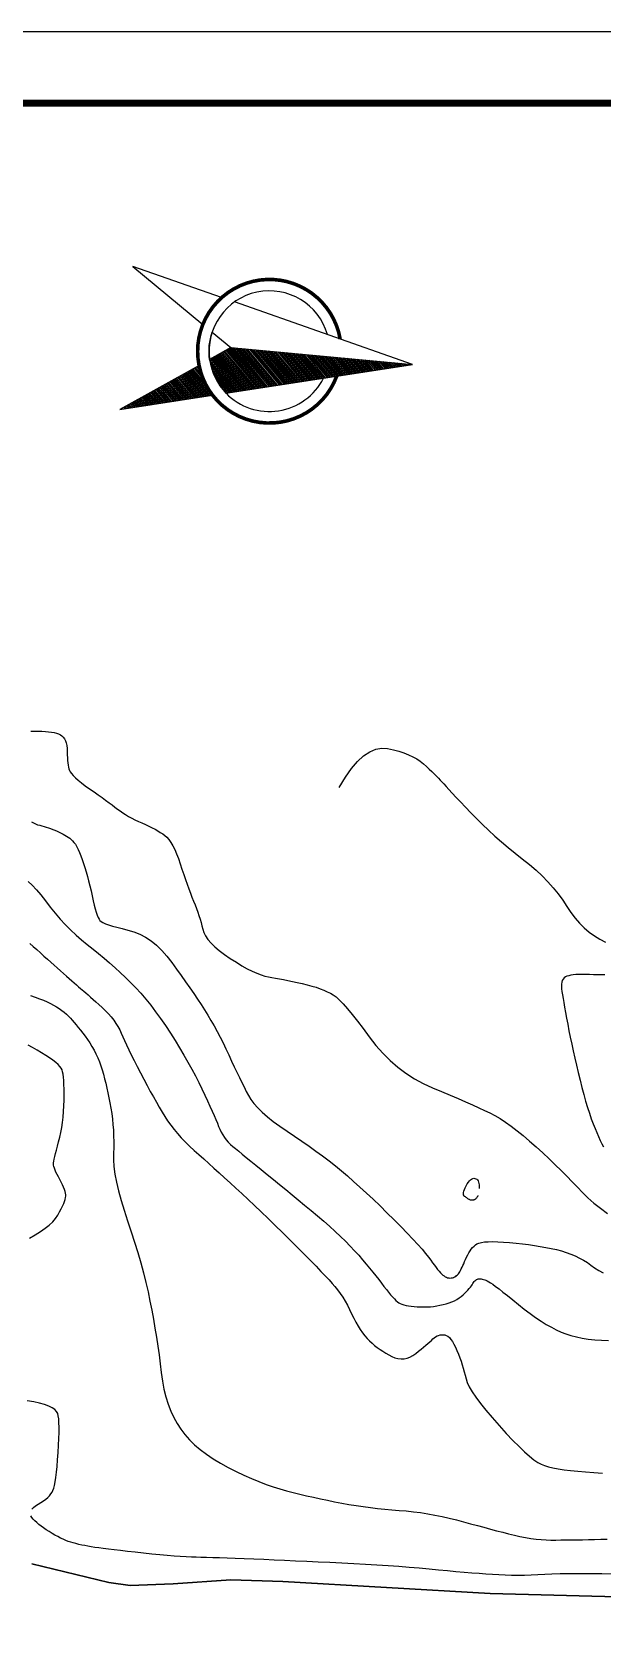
# Model space of a CAD drawing. Header units: millimetres. Extents: x 2456 to 5353, y 685 to 1986.
# Drawn here: x 4611.8 to 4691.7, y 1069 to 1292.3 of the extents above; entities that cross this region are included whole.
import ezdxf
from ezdxf.enums import TextEntityAlignment as Align

# ---------------------------------------------------------------- set-up
doc = ezdxf.new("R2010")
doc.units = ezdxf.units.MM
doc.set_wipeout_variables(frame=1)
doc.linetypes.add('X11', pattern=[6, 5, -1])
doc.layers.get('0').update_dxf_attribs({"color": 10})
doc.layers.add('0-剖面粗线TS', color=7, linetype='Continuous', lineweight=30)
for name, color, linetype in [('0-外框', 6, 'Continuous'), ('DSX', 8, 'Continuous'), ('图框', 7, 'Continuous'), ('指北针', 7, 'Continuous'), ('符号', 9, 'Continuous')]:
    doc.layers.add(name, color=color, linetype=linetype)
doc.layers.get('符号').off()
doc.styles.add('HZ', font='rs.shx', dxfattribs={"width": 0.8, "bigfont": 'hztxt.shx'})

# ---------------------------------------------------------------- blocks, each defined once
blk = doc.blocks.new('*X164')
at = {"color": 0}
for p, q in [((2.948, 5.027), (2.95, 5.029)), ((2.948, 5.013), (2.953, 5.017)), ((2.948, 4.999), (2.955, 5.006)), ((2.948, 4.985), (2.958, 4.995)), ((2.948, 4.97), (2.961, 4.983)), ((2.948, 4.956), (2.964, 4.972)), ((2.948, 4.942), (2.967, 4.961)), ((2.948, 4.928), (2.97, 4.949)), ((2.948, 4.914), (2.972, 4.938)), ((2.948, 4.9), (2.975, 4.927)), ((2.948, 4.886), (2.978, 4.916)), ((2.948, 4.871), (2.981, 4.904)), ((2.948, 4.857), (2.984, 4.893)), ((2.948, 4.843), (2.987, 4.882)), ((2.948, 4.829), (2.989, 4.87)), ((2.948, 4.815), (2.992, 4.859)), ((2.948, 4.801), (2.995, 4.848)), ((2.948, 4.787), (2.998, 4.836)), ((2.948, 4.772), (3.001, 4.825)), ((2.948, 4.758), (3.004, 4.814)), ((2.948, 4.744), (3.006, 4.802)), ((2.948, 4.73), (3.009, 4.791)), ((2.948, 4.716), (3.012, 4.78)), ((2.948, 4.702), (3.015, 4.768)), ((2.948, 4.688), (3.018, 4.757)), ((2.948, 4.673), (3.02, 4.746)), ((2.948, 4.659), (3.023, 4.735)), ((2.948, 4.645), (3.026, 4.723)), ((2.948, 4.631), (3.029, 4.712)), ((2.948, 4.617), (3.032, 4.701)), ((2.948, 4.603), (3.035, 4.689)), ((2.948, 4.589), (3.037, 4.678)), ((2.948, 4.574), (3.04, 4.667)), ((2.948, 4.56), (3.043, 4.655)), ((2.948, 4.546), (3.046, 4.644)), ((2.948, 4.532), (3.049, 4.633)), ((2.948, 4.518), (3.052, 4.621)), ((2.948, 4.504), (3.054, 4.61)), ((2.948, 4.49), (3.057, 4.599)), ((2.948, 4.475), (3.06, 4.587)), ((2.948, 4.461), (3.063, 4.576)), ((2.948, 4.447), (3.066, 4.565)), ((2.948, 4.433), (3.069, 4.554)), ((2.948, 4.419), (3.071, 4.542)), ((2.948, 4.405), (3.074, 4.531)), ((2.948, 4.391), (3.077, 4.52)), ((2.948, 4.376), (3.08, 4.508)), ((2.948, 4.362), (3.083, 4.497)), ((2.948, 4.348), (3.086, 4.486)), ((2.948, 4.334), (3.088, 4.474)), ((2.948, 4.32), (3.091, 4.463)), ((2.948, 4.306), (3.094, 4.452)), ((2.948, 4.292), (3.097, 4.44)), ((2.948, 4.277), (3.1, 4.429)), ((2.948, 4.263), (3.103, 4.418)), ((2.948, 4.249), (3.105, 4.406)), ((2.948, 4.235), (3.108, 4.395)), ((2.948, 4.221), (3.111, 4.384)), ((2.948, 4.207), (3.114, 4.372)), ((2.948, 4.193), (3.117, 4.361)), ((2.948, 4.178), (3.119, 4.35)), ((2.948, 4.164), (3.122, 4.339)), ((2.948, 4.15), (3.125, 4.327)), ((2.948, 4.136), (3.128, 4.316)), ((2.948, 4.122), (3.131, 4.305)), ((2.948, 4.108), (3.134, 4.293)), ((2.948, 4.094), (3.136, 4.282)), ((2.948, 4.079), (3.139, 4.271)), ((2.948, 4.065), (3.142, 4.259)), ((2.948, 4.051), (3.145, 4.248)), ((2.948, 4.037), (3.148, 4.237)), ((2.948, 4.023), (3.151, 4.225)), ((2.948, 4.009), (3.153, 4.214)), ((2.948, 3.995), (3.156, 4.203)), ((2.948, 3.98), (3.159, 4.191)), ((2.948, 3.966), (3.162, 4.18)), ((2.948, 3.952), (3.165, 4.169)), ((2.948, 3.938), (3.168, 4.158)), ((2.948, 3.924), (3.17, 4.146)), ((2.948, 3.91), (3.173, 4.135)), ((2.948, 3.896), (3.176, 4.124)), ((2.948, 3.881), (3.179, 4.112)), ((2.948, 3.867), (3.182, 4.101)), ((2.948, 3.853), (3.185, 4.09)), ((2.948, 3.839), (3.187, 4.078)), ((2.948, 3.825), (3.19, 4.067)), ((2.948, 3.811), (3.193, 4.056)), ((2.948, 3.797), (3.196, 4.044)), ((2.948, 3.782), (3.199, 4.033)), ((2.948, 3.768), (3.202, 4.022)), ((2.953, 3.759), (3.204, 4.01)), ((2.958, 3.75), (3.207, 3.999)), ((2.964, 3.742), (3.21, 3.988)), ((2.97, 3.733), (3.213, 3.977)), ((2.976, 3.725), (3.216, 3.965)), ((2.981, 3.717), (3.218, 3.954)), ((2.987, 3.708), (3.221, 3.943)), ((2.993, 3.7), (3.224, 3.931)), ((2.999, 3.691), (3.227, 3.92)), ((3.004, 3.683), (3.23, 3.909)), ((3.01, 3.675), (3.233, 3.897)), ((3.016, 3.666), (3.235, 3.886)), ((3.022, 3.658), (3.238, 3.875)), ((3.027, 3.65), (3.241, 3.863)), ((3.033, 3.641), (3.244, 3.852)), ((3.039, 3.633), (3.247, 3.841)), ((3.048, 3.627), (3.25, 3.829)), ((3.067, 3.633), (3.252, 3.818)), ((3.088, 3.639), (3.255, 3.807)), ((3.111, 3.648), (3.258, 3.795)), ((3.137, 3.66), (3.261, 3.784)), ((3.169, 3.679), (3.264, 3.773)), ((3.223, 3.718), (3.266, 3.76))]:
    blk.add_line(p, q, dxfattribs=at)
blk = doc.blocks.new('*X163')
at = {"color": 0}
for p, q in [((3.131, 3.498), (3.292, 3.66)), ((3.096, 3.549), (3.11, 3.562)), ((3.102, 3.54), (3.132, 3.57)), ((3.108, 3.532), (3.157, 3.581)), ((3.114, 3.524), (3.185, 3.595)), ((3.119, 3.515), (3.219, 3.615)), ((3.125, 3.507), (3.276, 3.658)), ((3.137, 3.49), (3.295, 3.648)), ((3.142, 3.482), (3.298, 3.637)), ((3.148, 3.473), (3.301, 3.626)), ((3.154, 3.465), (3.303, 3.614)), ((3.16, 3.457), (3.306, 3.603)), ((3.165, 3.448), (3.309, 3.592)), ((3.171, 3.44), (3.312, 3.581)), ((3.177, 3.431), (3.315, 3.569)), ((3.183, 3.423), (3.317, 3.558)), ((3.188, 3.415), (3.32, 3.547)), ((3.194, 3.406), (3.323, 3.535)), ((3.2, 3.398), (3.326, 3.524)), ((3.206, 3.389), (3.329, 3.513)), ((3.211, 3.381), (3.332, 3.501)), ((3.217, 3.373), (3.334, 3.49)), ((3.223, 3.364), (3.337, 3.479)), ((3.229, 3.356), (3.34, 3.467)), ((3.234, 3.347), (3.343, 3.456)), ((3.24, 3.339), (3.346, 3.445)), ((3.246, 3.331), (3.349, 3.433)), ((3.252, 3.322), (3.351, 3.422)), ((3.257, 3.314), (3.354, 3.411)), ((3.263, 3.305), (3.357, 3.4)), ((3.269, 3.297), (3.36, 3.388)), ((3.275, 3.289), (3.363, 3.377)), ((3.28, 3.28), (3.366, 3.366)), ((3.286, 3.272), (3.368, 3.354)), ((3.292, 3.263), (3.371, 3.343)), ((3.298, 3.255), (3.374, 3.332)), ((3.303, 3.247), (3.377, 3.32)), ((3.309, 3.238), (3.38, 3.309)), ((3.315, 3.23), (3.383, 3.298)), ((3.321, 3.222), (3.385, 3.286)), ((3.326, 3.213), (3.388, 3.275)), ((3.332, 3.205), (3.391, 3.264)), ((3.338, 3.196), (3.394, 3.252)), ((3.344, 3.188), (3.397, 3.241)), ((3.349, 3.18), (3.4, 3.23)), ((3.355, 3.171), (3.402, 3.218)), ((3.361, 3.163), (3.405, 3.207)), ((3.367, 3.154), (3.408, 3.196)), ((3.372, 3.146), (3.411, 3.185)), ((3.378, 3.138), (3.414, 3.173)), ((3.384, 3.129), (3.416, 3.162)), ((3.39, 3.121), (3.419, 3.151)), ((3.395, 3.112), (3.422, 3.139)), ((3.401, 3.104), (3.425, 3.128)), ((3.407, 3.096), (3.428, 3.117)), ((3.413, 3.087), (3.431, 3.105)), ((3.418, 3.079), (3.433, 3.094)), ((3.424, 3.07), (3.436, 3.083)), ((3.43, 3.062), (3.439, 3.071)), ((3.436, 3.054), (3.442, 3.06)), ((3.441, 3.045), (3.445, 3.049)), ((3.447, 3.037), (3.448, 3.037))]:
    blk.add_line(p, q, dxfattribs=at)
blk = doc.blocks.new('zbz')
at = {"layer": '指北针'}
blk.add_lwpolyline([(-1.44, -4.82), (0, -5.04), (1.44, -4.82), (5.04, -10.07), (3.44, -3.68), (4.11, -2.9), (4.62, -2.01), (4.93, -1.02), (5.04, 0), (4.92, 1.09), (4.56, 2.13), (3.99, 3.07), (3.24, 3.86), (2.32, 4.47), (1.3, 4.86), (0, 10.07), (-1.3, 4.86), (-2.3, 4.48), (-3.19, 3.89), (-3.94, 3.13), (-4.52, 2.23), (-4.88, 1.22), (-5.03, 0.16), (-4.95, -0.91), (-4.65, -1.93), (-4.14, -2.87), (-3.44, -3.68), (-5.04, -10.07)], close=True, dxfattribs=at)
blk.add_wipeout([(-1.44, -4.82), (0, -5.04), (1.44, -4.82), (5.04, -10.07), (3.44, -3.68), (4.11, -2.9), (4.62, -2.01), (4.93, -1.02), (5.04, 0), (4.92, 1.09), (4.56, 2.13), (3.99, 3.07), (3.24, 3.86), (2.32, 4.47), (1.3, 4.86), (0, 10.07), (-1.3, 4.86), (-2.3, 4.48), (-3.19, 3.89), (-3.94, 3.13), (-4.52, 2.23), (-4.88, 1.22), (-5.03, 0.16), (-4.95, -0.91), (-4.65, -1.93), (-4.14, -2.87), (-3.44, -3.68), (-5.04, -10.07)]).dxf.layer = '指北针'
for p, q in [((0, 10.07), (-3.21, -2.76)), ((0, -2.72), (0, 10.07)), ((3.21, -2.76), (0, 10.07)), ((-0.96, -4.12), (0, -2.72)), ((0, -2.72), (0.96, -4.12)), ((-3.44, -3.68), (-5.04, -10.07)), ((5.04, -10.07), (3.44, -3.68)), ((-5.04, -10.07), (-1.44, -4.82)), ((1.44, -4.82), (5.04, -10.07))]:
    blk.add_line(p, q, dxfattribs=at)
at = {"layer": '指北针', "const_width": 0.252}
blk.add_lwpolyline([(-1.3, 4.86, 1.014443), (1.44, -4.82, 0.115834), (3.44, -3.68, 0.588844), (1.3, 4.86)], format="xyb", dxfattribs=at)
at = {"layer": '指北针'}
blk.add_lwpolyline([(0.96, -4.12, -0.114616), (-0.96, -4.12), (0, -2.72)], format="xyb", close=True, dxfattribs=at)
for start, end in [(111.2477, 283.0769), (319.3202, 68.7523), (283.0769, 319.3202)]:
    blk.add_arc((0, 0), 4.23, start, end, dxfattribs=at)
at = {"layer": '指北针', "xscale": 10.07, "yscale": 10.07, "zscale": 10.07}
for name in ['*X164', '*X163']:
    blk.add_blockref(name, (-29.69, -40.64), dxfattribs=at)
at = {"layer": '指北针', "style": 'HZ', "width": 0.8, "flags": 1}
blk.add_attdef('09/28/12', text='', height=0.0201, dxfattribs=at).set_placement((0, 0), align=Align.MIDDLE)

msp = doc.modelspace()

# ---------------------------------------------------------------- linework, layer by layer
at = {"layer": '0-剖面粗线TS', "color": 0, "linetype": 'Continuous', "elevation": 98, "flags": 128}
msp.add_lwpolyline([(4611.7696, 1077.5585), (4622.5632, 1074.9749), (4625.5572, 1074.5323), (4631.5683, 1074.7836), (4639.6715, 1075.3505), (4646.9329, 1075.095), (4676.0265, 1073.4327), (4717.0272, 1072.3479), (4820.7519, 1070.6935), (4991.7361, 1068.7914), (5111.7504, 1067.1349), (5131.5874, 1067.231), (5174.5399, 1066.4784), (5179.0367, 1066.6495), (5183.5348, 1067.2912)], dxfattribs=at)
at = {"layer": 'DSX', "linetype": 'X11'}
for points in [[(4611.6042, 1194.2978), (4612.1099, 1194.3127), (4612.6447, 1194.3111), (4613.1743, 1194.2944), (4613.664, 1194.2635), (4614.1141, 1194.2186), (4614.5244, 1194.1596), (4614.8949, 1194.0866), (4615.2257, 1193.9994), (4615.5167, 1193.8982), (4615.768, 1193.783), (4615.9854, 1193.6391), (4616.1749, 1193.4522), (4616.3364, 1193.2223), (4616.47, 1192.9493), (4616.5756, 1192.6333), (4616.6532, 1192.2742), (4616.7029, 1191.8721), (4616.7247, 1191.4269), (4616.7364, 1190.9773), (4616.7558, 1190.5617), (4616.7832, 1190.1803), (4616.8183, 1189.8329), (4616.8612, 1189.5196), (4616.912, 1189.2405), (4616.9705, 1188.9954), (4617.0369, 1188.7844), (4617.1426, 1188.5746), (4617.3189, 1188.3331), (4617.5661, 1188.0599), (4617.884, 1187.755), (4618.2726, 1187.4183), (4618.7319, 1187.05), (4619.262, 1186.65), (4619.8628, 1186.2182), (4620.4807, 1185.782), (4621.062, 1185.3685), (4621.6066, 1184.9778), (4622.1147, 1184.6099), (4622.5861, 1184.2648), (4623.0209, 1183.9424), (4623.4191, 1183.6428), (4623.7807, 1183.366), (4624.1345, 1183.1033), (4624.5095, 1182.8463), (4624.9057, 1182.5948), (4625.3229, 1182.349), (4625.7613, 1182.1087), (4626.2209, 1181.874), (4626.7016, 1181.645), (4627.2034, 1181.4215), (4627.7019, 1181.201), (4628.1725, 1180.9807), (4628.6153, 1180.7607), (4629.0302, 1180.541), (4629.4173, 1180.3216), (4629.7765, 1180.1025), (4630.1079, 1179.8836), (4630.4114, 1179.665), (4630.6984, 1179.4118), (4630.9803, 1179.0889), (4631.2571, 1178.6963), (4631.5287, 1178.2341), (4631.7952, 1177.7023), (4632.0566, 1177.1009), (4632.3128, 1176.4298), (4632.5639, 1175.6891), (4632.8105, 1174.9291), (4633.0534, 1174.2002), (4633.2926, 1173.5025), (4633.528, 1172.8359), (4633.7596, 1172.2005), (4633.9875, 1171.5962), (4634.2117, 1171.023), (4634.4321, 1170.4809), (4634.6433, 1169.9586), (4634.8399, 1169.4447), (4635.0218, 1168.9391), (4635.1891, 1168.4419), (4635.3418, 1167.9531), (4635.4798, 1167.4726), (4635.6033, 1167.0005), (4635.712, 1166.5367), (4635.8614, 1166.0704), (4636.1066, 1165.5904), (4636.4476, 1165.0967), (4636.8844, 1164.5895), (4637.417, 1164.0686), (4638.0454, 1163.534), (4638.7697, 1162.9859), (4639.5897, 1162.4241), (4640.4326, 1161.8864), (4641.2252, 1161.4105), (4641.9677, 1160.9965), (4642.6601, 1160.6443), (4643.3022, 1160.3539), (4643.8942, 1160.1254), (4644.436, 1159.9586), (4644.9276, 1159.8537), (4645.4098, 1159.7742), (4645.9233, 1159.6837), (4646.4682, 1159.5822), (4647.0445, 1159.4696), (4647.6521, 1159.346), (4648.291, 1159.2115), (4648.9613, 1159.0658), (4649.663, 1158.9092), (4650.3586, 1158.7425), (4651.0106, 1158.5669), (4651.6191, 1158.3823), (4652.184, 1158.1886), (4652.7054, 1157.9859), (4653.1832, 1157.7743), (4653.6175, 1157.5536), (4654.0083, 1157.324), (4654.4101, 1157.0271), (4654.8777, 1156.6048), (4655.4111, 1156.057), (4656.0102, 1155.3838), (4656.675, 1154.5851), (4657.4055, 1153.661), (4658.2018, 1152.6114), (4659.0639, 1151.4364), (4659.9852, 1150.2419), (4660.9594, 1149.1339), (4661.9865, 1148.1122), (4663.0665, 1147.177), (4664.1994, 1146.3283), (4665.3851, 1145.566), (4666.6237, 1144.8901), (4667.9152, 1144.3007), (4669.1941, 1143.7677), (4670.395, 1143.2611), (4671.5179, 1142.7809), (4672.5628, 1142.3271), (4673.5297, 1141.8997), (4674.4186, 1141.4987), (4675.2295, 1141.1241), (4675.9624, 1140.7759), (4676.6712, 1140.4084), (4677.4096, 1139.976), (4678.1777, 1139.4787), (4678.9754, 1138.9164), (4679.8029, 1138.2892), (4680.66, 1137.5971), (4681.5468, 1136.84), (4682.4633, 1136.018), (4683.3798, 1135.1704), (4684.2664, 1134.3365), (4685.1232, 1133.5164), (4685.9501, 1132.7101), (4686.7473, 1131.9174), (4687.5146, 1131.1385), (4688.2522, 1130.3734), (4688.9599, 1129.622), (4689.6992, 1128.8809), (4690.5315, 1128.1468), (4691.4567, 1127.4195), (4692.475, 1126.6992)], [(4654.8665, 1186.4002), (4655.7247, 1187.8233), (4656.5796, 1189.0347), (4657.4313, 1190.0346), (4658.2796, 1190.8228), (4659.1248, 1191.3994), (4659.9666, 1191.7645), (4660.8051, 1191.9179), (4661.6404, 1191.8597), (4662.4483, 1191.6824), (4663.2047, 1191.4788), (4663.9096, 1191.2486), (4664.5629, 1190.9921), (4665.1648, 1190.7091), (4665.7151, 1190.3996), (4666.2139, 1190.0637), (4666.6612, 1189.7013), (4667.0705, 1189.3334), (4667.4551, 1188.9805), (4667.8151, 1188.6428), (4668.1504, 1188.3203), (4668.4612, 1188.0129), (4668.7473, 1187.7206), (4669.0087, 1187.4435), (4669.2456, 1187.1816), (4669.5053, 1186.8914), (4669.8354, 1186.5296), (4670.2359, 1186.0961), (4670.7068, 1185.5911), (4671.248, 1185.0144), (4671.8597, 1184.3661), (4672.5417, 1183.6462), (4673.2941, 1182.8547), (4674.0962, 1182.03), (4674.9271, 1181.2107), (4675.787, 1180.3968), (4676.6757, 1179.5882), (4677.5934, 1178.7849), (4678.5399, 1177.9871), (4679.5154, 1177.1945), (4680.5197, 1176.4074), (4681.5086, 1175.6166), (4682.4376, 1174.8134), (4683.3067, 1173.9975), (4684.116, 1173.1692), (4684.8654, 1172.3282), (4685.555, 1171.4748), (4686.1847, 1170.6088), (4686.7545, 1169.7303), (4687.3119, 1168.8777), (4687.9045, 1168.0894), (4688.5323, 1167.3655), (4689.1951, 1166.706), (4689.8932, 1166.1109), (4690.6263, 1165.5801), (4691.3946, 1165.1137), (4692.1981, 1164.7117)], [(4692.0719, 1160.1125), (4691.5716, 1160.1211), (4691.0519, 1160.1346), (4690.5129, 1160.1528), (4689.9545, 1160.1758), (4689.4076, 1160.1942), (4688.9032, 1160.1989), (4688.4412, 1160.1897), (4688.0216, 1160.1668), (4687.6444, 1160.13), (4687.3096, 1160.0794), (4687.0172, 1160.0151), (4686.7673, 1159.9369), (4686.5555, 1159.8352), (4686.3777, 1159.7002), (4686.2337, 1159.5319), (4686.1237, 1159.3303), (4686.0476, 1159.0955), (4686.0055, 1158.8273), (4685.9972, 1158.5259), (4686.0229, 1158.1912), (4686.0736, 1157.8059), (4686.1405, 1157.3527), (4686.2235, 1156.8315), (4686.3227, 1156.2424), (4686.438, 1155.5854), (4686.5695, 1154.8605), (4686.7172, 1154.0677), (4686.881, 1153.2069), (4687.0585, 1152.3015), (4687.247, 1151.3749), (4687.4467, 1150.4269), (4687.6574, 1149.4576), (4687.8793, 1148.4671), (4688.1122, 1147.4552), (4688.3563, 1146.4221), (4688.6114, 1145.3676), (4688.8723, 1144.3301), (4689.1335, 1143.3478), (4689.395, 1142.4207), (4689.6569, 1141.5488), (4689.919, 1140.7321), (4690.1816, 1139.9706), (4690.4444, 1139.2643), (4690.7076, 1138.6132), (4690.9661, 1138.0107), (4691.2148, 1137.4501), (4691.4538, 1136.9315), (4691.6831, 1136.4547), (4691.9027, 1136.02)]]:
    msp.add_lwpolyline(points, dxfattribs=at)
at = {"layer": 'DSX', "color": 252, "linetype": 'X11', "true_color": 0x939598}
for points in [[(4611.6972, 1181.5751), (4611.9895, 1181.4224), (4612.2844, 1181.2911), (4612.5819, 1181.1812), (4612.8821, 1181.0927), (4613.1837, 1181.0117), (4613.4854, 1180.9243), (4613.7872, 1180.8305), (4614.089, 1180.7303), (4614.391, 1180.6238), (4614.693, 1180.5108), (4614.9951, 1180.3915), (4615.2974, 1180.2658), (4615.5929, 1180.1351), (4615.875, 1180.0008), (4616.1438, 1179.8629), (4616.399, 1179.7213), (4616.6409, 1179.5762), (4616.8693, 1179.4274), (4617.0843, 1179.275), (4617.2859, 1179.119), (4617.4806, 1178.9369), (4617.6747, 1178.7063), (4617.8684, 1178.4271), (4618.0615, 1178.0994), (4618.2542, 1177.7231), (4618.4464, 1177.2982), (4618.6381, 1176.8248), (4618.8293, 1176.3029), (4619.0181, 1175.7455), (4619.2025, 1175.1656), (4619.3825, 1174.5632), (4619.5582, 1173.9384), (4619.7295, 1173.2912), (4619.8964, 1172.6215), (4620.059, 1171.9293), (4620.2172, 1171.2147), (4620.3708, 1170.5256), (4620.5197, 1169.9098), (4620.6638, 1169.3673), (4620.8031, 1168.8982), (4620.9377, 1168.5024), (4621.0675, 1168.18), (4621.1925, 1167.9309), (4621.3128, 1167.7551), (4621.4771, 1167.6125), (4621.7345, 1167.4629), (4622.0848, 1167.3062), (4622.5282, 1167.1425), (4623.0645, 1166.9718), (4623.6938, 1166.794), (4624.4161, 1166.6092), (4625.2313, 1166.4173), (4626.0817, 1166.1753), (4626.9095, 1165.84), (4627.7145, 1165.4115), (4628.4968, 1164.8897), (4629.2564, 1164.2746), (4629.9933, 1163.5662), (4630.7075, 1162.7646), (4631.3991, 1161.8696), (4632.0655, 1160.942), (4632.7043, 1160.0422), (4633.3156, 1159.1702), (4633.8993, 1158.3261), (4634.4555, 1157.5098), (4634.9842, 1156.7213), (4635.4853, 1155.9607), (4635.9588, 1155.2279), (4636.4145, 1154.5), (4636.8621, 1153.7539), (4637.3016, 1152.9898), (4637.733, 1152.2076), (4638.1563, 1151.4073), (4638.5714, 1150.5889), (4638.9785, 1149.7525), (4639.3774, 1148.8979), (4639.7657, 1148.0537), (4640.1408, 1147.2482), (4640.5028, 1146.4815), (4640.8517, 1145.7535), (4641.1874, 1145.0644), (4641.51, 1144.4139), (4641.8194, 1143.8023), (4642.1156, 1143.2293), (4642.454, 1142.6668), (4642.8896, 1142.0862), (4643.4226, 1141.4875), (4644.0529, 1140.8708), (4644.7805, 1140.236), (4645.6055, 1139.5832), (4646.5277, 1138.9123), (4647.5473, 1138.2233), (4648.6009, 1137.5256), (4649.6253, 1136.8284), (4650.6205, 1136.1316), (4651.5864, 1135.4354), (4652.5232, 1134.7396), (4653.4307, 1134.0443), (4654.309, 1133.3495), (4655.1581, 1132.6552), (4656.0039, 1131.9406), (4656.8721, 1131.185), (4657.7628, 1130.3883), (4658.676, 1129.5506), (4659.6117, 1128.6719), (4660.5699, 1127.7521), (4661.5506, 1126.7912), (4662.5538, 1125.7894), (4663.5215, 1124.8065), (4664.396, 1123.9025), (4665.1772, 1123.0776), (4665.8652, 1122.3317), (4666.4598, 1121.6648), (4666.9611, 1121.0768), (4667.3692, 1120.5679), (4667.6839, 1120.138), (4667.9453, 1119.7636), (4668.193, 1119.4213), (4668.4272, 1119.1112), (4668.6478, 1118.8332), (4668.8548, 1118.5874), (4669.0483, 1118.3737), (4669.2281, 1118.1922), (4669.3944, 1118.0427), (4669.5545, 1117.9203), (4669.7159, 1117.8195), (4669.8786, 1117.7406), (4670.0425, 1117.6834), (4670.2077, 1117.6479), (4670.3741, 1117.6342), (4670.5419, 1117.6423), (4670.7109, 1117.6721), (4670.8757, 1117.721), (4671.0309, 1117.7863), (4671.1766, 1117.8682), (4671.3127, 1117.9664), (4671.4392, 1118.0812), (4671.5561, 1118.2123), (4671.6634, 1118.36), (4671.7611, 1118.5241), (4671.8572, 1118.7067), (4671.9599, 1118.9098), (4672.0689, 1119.1335), (4672.1845, 1119.3777), (4672.3065, 1119.6424), (4672.4349, 1119.9277), (4672.5698, 1120.2336), (4672.7112, 1120.56), (4672.8605, 1120.8836), (4673.0191, 1121.1811), (4673.187, 1121.4526), (4673.3642, 1121.698), (4673.5507, 1121.9173), (4673.7466, 1122.1105), (4673.9518, 1122.2777), (4674.1663, 1122.4187), (4674.4296, 1122.5338), (4674.781, 1122.6229), (4675.2207, 1122.686), (4675.7486, 1122.7231), (4676.3647, 1122.7343), (4677.069, 1122.7195), (4677.8616, 1122.6787), (4678.7423, 1122.612), (4679.6541, 1122.5266), (4680.5399, 1122.4298), (4681.3997, 1122.3216), (4682.2334, 1122.202), (4683.0412, 1122.0711), (4683.8229, 1121.9288), (4684.5786, 1121.7751), (4685.3082, 1121.61), (4686.0108, 1121.4266), (4686.6853, 1121.218), (4687.3316, 1120.9841), (4687.9498, 1120.7249), (4688.5399, 1120.4405), (4689.1018, 1120.1308), (4689.6357, 1119.7959), (4690.1413, 1119.4357), (4690.6599, 1119.067), (4691.2321, 1118.7062), (4691.8582, 1118.3535)], [(4611.2372, 1173.234), (4611.8093, 1172.7038), (4612.4059, 1172.069), (4613.0272, 1171.3295), (4613.6731, 1170.4855), (4614.3406, 1169.6059), (4615.0269, 1168.7598), (4615.7319, 1167.9471), (4616.4556, 1167.1678), (4617.1981, 1166.422), (4617.9592, 1165.7097), (4618.7391, 1165.0308), (4619.5376, 1164.3853), (4620.3395, 1163.7518), (4621.1294, 1163.1089), (4621.9072, 1162.4565), (4622.6729, 1161.7946), (4623.4266, 1161.1233), (4624.1682, 1160.4425), (4624.8978, 1159.7523), (4625.6153, 1159.0526), (4626.3248, 1158.3258), (4627.0303, 1157.554), (4627.7319, 1156.7373), (4628.4295, 1155.8758), (4629.1231, 1154.9693), (4629.8128, 1154.0179), (4630.4986, 1153.0217), (4631.1804, 1151.9805), (4631.8444, 1150.9275), (4632.4768, 1149.8956), (4633.0776, 1148.8849), (4633.6468, 1147.8954), (4634.1844, 1146.927), (4634.6904, 1145.9798), (4635.1649, 1145.0538), (4635.6077, 1144.1489), (4636.0179, 1143.2844), (4636.3945, 1142.4792), (4636.7374, 1141.7333), (4637.0466, 1141.0469), (4637.3222, 1140.4198), (4637.5642, 1139.8521), (4637.7725, 1139.3438), (4637.9471, 1138.8949), (4638.1164, 1138.4841), (4638.3087, 1138.0902), (4638.5241, 1137.7131), (4638.7624, 1137.3529), (4639.0237, 1137.0096), (4639.3081, 1136.6831), (4639.6154, 1136.3735), (4639.9457, 1136.0808), (4640.32, 1135.7708), (4640.7591, 1135.4092), (4641.263, 1134.9961), (4641.8318, 1134.5316), (4642.4654, 1134.0155), (4643.1638, 1133.4479), (4643.927, 1132.8288), (4644.7551, 1132.1582), (4645.6181, 1131.4584), (4646.486, 1130.7517), (4647.3588, 1130.0381), (4648.2365, 1129.3177), (4649.1191, 1128.5904), (4650.0067, 1127.8562), (4650.8992, 1127.1151), (4651.7966, 1126.3672), (4652.6743, 1125.6231), (4653.508, 1124.8935), (4654.2974, 1124.1785), (4655.0427, 1123.4781), (4655.7439, 1122.7922), (4656.4009, 1122.1209), (4657.0137, 1121.4641), (4657.5824, 1120.8219), (4658.116, 1120.1981), (4658.6239, 1119.5968), (4659.1059, 1119.018), (4659.562, 1118.4616), (4659.9923, 1117.9276), (4660.3967, 1117.4161), (4660.7754, 1116.927), (4661.1281, 1116.4603), (4661.4581, 1116.0262), (4661.7684, 1115.6344), (4662.059, 1115.2852), (4662.3298, 1114.9784), (4662.581, 1114.714), (4662.8124, 1114.4922), (4663.0241, 1114.3128), (4663.2161, 1114.1759), (4663.4158, 1114.0656), (4663.6508, 1113.9662), (4663.921, 1113.8777), (4664.2265, 1113.8), (4664.5672, 1113.7332), (4664.9431, 1113.6773), (4665.3543, 1113.6322), (4665.8007, 1113.598), (4666.2632, 1113.5776), (4666.7227, 1113.574), (4667.179, 1113.5872), (4667.6323, 1113.6171), (4668.0825, 1113.6638), (4668.5296, 1113.7273), (4668.9736, 1113.8076), (4669.4145, 1113.9047), (4669.8428, 1114.0184), (4670.2488, 1114.1486), (4670.6325, 1114.2955), (4670.994, 1114.4588), (4671.3332, 1114.6387), (4671.6501, 1114.8352), (4671.9447, 1115.0482), (4672.2171, 1115.2778), (4672.4673, 1115.5106), (4672.6954, 1115.7334), (4672.9014, 1115.9463), (4673.0853, 1116.1491), (4673.2471, 1116.3419), (4673.3868, 1116.5247), (4673.5044, 1116.6975), (4673.6, 1116.8604), (4673.6875, 1117.0089), (4673.7812, 1117.1387), (4673.881, 1117.2499), (4673.987, 1117.3425), (4674.0991, 1117.4164), (4674.2173, 1117.4716), (4674.3417, 1117.5083), (4674.4722, 1117.5262), (4674.61, 1117.5275), (4674.7562, 1117.514), (4674.9107, 1117.4857), (4675.0736, 1117.4426), (4675.2449, 1117.3848), (4675.4246, 1117.3121), (4675.6127, 1117.2247), (4675.8091, 1117.1225), (4676.0497, 1116.9768), (4676.3702, 1116.759), (4676.7705, 1116.4689), (4677.2507, 1116.1067), (4677.8109, 1115.6723), (4678.4509, 1115.1658), (4679.1708, 1114.587), (4679.9705, 1113.9361), (4680.7987, 1113.2745), (4681.6036, 1112.6635), (4682.3852, 1112.1033), (4683.1437, 1111.5938), (4683.8789, 1111.135), (4684.5909, 1110.7269), (4685.2797, 1110.3695), (4685.9452, 1110.0628), (4686.6215, 1109.7984), (4687.3422, 1109.568), (4688.1075, 1109.3715), (4688.9173, 1109.209), (4689.7716, 1109.0804), (4690.6705, 1108.9857), (4691.6139, 1108.925), (4692.6018, 1108.8982)], [(4611.4889, 1164.5078), (4611.9594, 1164.1077), (4612.4589, 1163.6686), (4612.9671, 1163.215), (4613.4639, 1162.7715), (4613.9494, 1162.338), (4614.4235, 1161.9146), (4614.8863, 1161.5012), (4615.3377, 1161.0979), (4615.7778, 1160.7046), (4616.2065, 1160.3214), (4616.6175, 1159.9548), (4617.0046, 1159.6112), (4617.3676, 1159.2907), (4617.7067, 1158.9933), (4618.0217, 1158.719), (4618.3128, 1158.4677), (4618.5799, 1158.2395), (4618.823, 1158.0343), (4619.0691, 1157.826), (4619.3453, 1157.588), (4619.6516, 1157.3205), (4619.9879, 1157.0233), (4620.3544, 1156.6966), (4620.7509, 1156.3403), (4621.1775, 1155.9545), (4621.6342, 1155.539), (4622.0884, 1155.1067), (4622.5078, 1154.6699), (4622.8923, 1154.2289), (4623.2419, 1153.7835), (4623.5566, 1153.3338), (4623.8364, 1152.8797), (4624.0814, 1152.4214), (4624.2914, 1151.9587), (4624.5019, 1151.465), (4624.7484, 1150.9139), (4625.0307, 1150.3052), (4625.3488, 1149.6391), (4625.7029, 1148.9154), (4626.0928, 1148.1342), (4626.5186, 1147.2954), (4626.9803, 1146.3992), (4627.4535, 1145.4941), (4627.914, 1144.6289), (4628.3618, 1143.8036), (4628.7968, 1143.0181), (4629.2191, 1142.2725), (4629.6286, 1141.5668), (4630.0254, 1140.9009), (4630.4094, 1140.2749), (4630.804, 1139.6704), (4631.2324, 1139.069), (4631.6948, 1138.4708), (4632.191, 1137.8757), (4632.7211, 1137.2838), (4633.2851, 1136.695), (4633.883, 1136.1094), (4634.5147, 1135.5269), (4635.174, 1134.9358), (4635.8545, 1134.3242), (4636.5562, 1133.6922), (4637.2791, 1133.0397), (4638.0231, 1132.3668), (4638.7884, 1131.6734), (4639.5749, 1130.9596), (4640.3825, 1130.2253), (4641.2171, 1129.4602), (4642.0842, 1128.6538), (4642.9839, 1127.8062), (4643.9161, 1126.9173), (4644.8809, 1125.9871), (4645.8783, 1125.0157), (4646.9083, 1124.003), (4647.9708, 1122.9491), (4649.0069, 1121.9142), (4649.9576, 1120.9586), (4650.823, 1120.0822), (4651.6029, 1119.2852), (4652.2975, 1118.5674), (4652.9066, 1117.929), (4653.4304, 1117.3698), (4653.8688, 1116.89), (4654.2576, 1116.438), (4654.6328, 1115.9624), (4654.9944, 1115.4633), (4655.3423, 1114.9407), (4655.6765, 1114.3946), (4655.9971, 1113.8248), (4656.304, 1113.2316), (4656.5973, 1112.6148), (4656.8872, 1112.0053), (4657.184, 1111.4342), (4657.4877, 1110.9014), (4657.7982, 1110.4069), (4658.1157, 1109.9506), (4658.44, 1109.5327), (4658.7712, 1109.1531), (4659.1092, 1108.8118), (4659.4567, 1108.4962), (4659.8161, 1108.1936), (4660.1874, 1107.9041), (4660.5706, 1107.6276), (4660.9658, 1107.3643), (4661.3728, 1107.1139), (4661.7918, 1106.8767), (4662.2227, 1106.6525), (4662.6576, 1106.4686), (4663.0885, 1106.3522), (4663.5156, 1106.3034), (4663.9387, 1106.3221), (4664.3579, 1106.4084), (4664.7732, 1106.5621), (4665.1846, 1106.7834), (4665.5921, 1107.0723), (4665.9842, 1107.386), (4666.3496, 1107.6822), (4666.6881, 1107.9608), (4667, 1108.2217), (4667.2851, 1108.465), (4667.5434, 1108.6907), (4667.7749, 1108.8988), (4667.9797, 1109.0892), (4668.1731, 1109.2571), (4668.3704, 1109.3972), (4668.5717, 1109.5098), (4668.7769, 1109.5947), (4668.9861, 1109.6519), (4669.1992, 1109.6815), (4669.4163, 1109.6835), (4669.6374, 1109.6578), (4669.8594, 1109.5891), (4670.0796, 1109.4618), (4670.2979, 1109.276), (4670.5142, 1109.0318), (4670.7286, 1108.729), (4670.9412, 1108.3677), (4671.1518, 1107.948), (4671.3605, 1107.4697), (4671.5622, 1106.964), (4671.7519, 1106.4617), (4671.9294, 1105.963), (4672.0948, 1105.4678), (4672.2482, 1104.9762), (4672.3894, 1104.488), (4672.5186, 1104.0034), (4672.6356, 1103.5223), (4672.8051, 1103.0003), (4673.0916, 1102.3931), (4673.4951, 1101.7007), (4674.0155, 1100.923), (4674.6529, 1100.0601), (4675.4073, 1099.112), (4676.2787, 1098.0786), (4677.267, 1096.96), (4678.2749, 1095.859), (4679.2048, 1094.8787), (4680.0567, 1094.0189), (4680.8307, 1093.2798), (4681.5266, 1092.6613), (4682.1447, 1092.1633), (4682.6847, 1091.786), (4683.1468, 1091.5293), (4683.6143, 1091.3409), (4684.1705, 1091.1684), (4684.8153, 1091.012), (4685.5489, 1090.8716), (4686.3712, 1090.7472), (4687.2823, 1090.6387), (4688.282, 1090.5463), (4689.3704, 1090.4698), (4690.5302, 1090.3913), (4691.744, 1090.2927)], [(4611.5923, 1157.2236), (4612.2441, 1157.007), (4612.8486, 1156.7874), (4613.4058, 1156.5646), (4613.9156, 1156.3388), (4614.3782, 1156.1099), (4614.8058, 1155.8764), (4615.2108, 1155.6372), (4615.5934, 1155.392), (4615.9533, 1155.1409), (4616.2908, 1154.884), (4616.6057, 1154.6212), (4616.898, 1154.3525), (4617.1678, 1154.0779), (4617.4314, 1153.7881), (4617.7051, 1153.4734), (4617.9889, 1153.1341), (4618.2828, 1152.77), (4618.5868, 1152.3811), (4618.9008, 1151.9675), (4619.225, 1151.5292), (4619.5593, 1151.0661), (4619.8884, 1150.5834), (4620.1972, 1150.0861), (4620.4857, 1149.5742), (4620.7538, 1149.0477), (4621.0015, 1148.5065), (4621.2289, 1147.9508), (4621.4359, 1147.3805), (4621.6226, 1146.7956), (4621.7962, 1146.1936), (4621.9638, 1145.5721), (4622.1256, 1144.931), (4622.2816, 1144.2704), (4622.4316, 1143.5903), (4622.5757, 1142.8905), (4622.714, 1142.1713), (4622.8464, 1141.4325), (4622.9654, 1140.6785), (4623.0634, 1139.9137), (4623.1405, 1139.1382), (4623.1967, 1138.3519), (4623.2319, 1137.5548), (4623.2463, 1136.7469), (4623.2396, 1135.9282), (4623.2121, 1135.0988), (4623.2096, 1134.2205), (4623.2783, 1133.2552), (4623.4182, 1132.203), (4623.6293, 1131.0638), (4623.9115, 1129.8377), (4624.265, 1128.5246), (4624.6895, 1127.1245), (4625.1853, 1125.6375), (4625.6992, 1124.1229), (4626.1783, 1122.64), (4626.6226, 1121.1888), (4627.0321, 1119.7694), (4627.4068, 1118.3816), (4627.7466, 1117.0256), (4628.0517, 1115.7014), (4628.3219, 1114.4088), (4628.5679, 1113.1352), (4628.8001, 1111.8679), (4629.0186, 1110.6068), (4629.2234, 1109.352), (4629.4145, 1108.1035), (4629.5919, 1106.8612), (4629.7555, 1105.6251), (4629.9055, 1104.3953), (4630.0733, 1103.1978), (4630.2905, 1102.0587), (4630.5571, 1100.9778), (4630.8732, 1099.9553), (4631.2386, 1098.9912), (4631.6535, 1098.0853), (4632.1179, 1097.2378), (4632.6316, 1096.4487), (4633.2069, 1095.6999), (4633.8559, 1094.9735), (4634.5787, 1094.2695), (4635.3752, 1093.5878), (4636.2454, 1092.9286), (4637.1893, 1092.2918), (4638.2069, 1091.6774), (4639.2983, 1091.0853), (4640.4134, 1090.5258), (4641.5022, 1090.009), (4642.5647, 1089.5349), (4643.6009, 1089.1035), (4644.6109, 1088.7148), (4645.5945, 1088.3687), (4646.5519, 1088.0654), (4647.4829, 1087.8047), (4648.4067, 1087.5685), (4649.342, 1087.3384), (4650.289, 1087.1143), (4651.2475, 1086.8964), (4652.2177, 1086.6847), (4653.1995, 1086.479), (4654.1929, 1086.2795), (4655.1979, 1086.0861), (4656.2081, 1085.9035), (4657.2169, 1085.7365), (4658.2245, 1085.585), (4659.2306, 1085.4491), (4660.2355, 1085.3288), (4661.239, 1085.224), (4662.2413, 1085.1347), (4663.2421, 1085.0611), (4664.2431, 1084.9824), (4665.2455, 1084.8783), (4666.2493, 1084.7486), (4667.2546, 1084.5935), (4668.2613, 1084.4128), (4669.2694, 1084.2067), (4670.279, 1083.9751), (4671.2901, 1083.718), (4672.2895, 1083.4514), (4673.2642, 1083.1916), (4674.2143, 1082.9384), (4675.1397, 1082.692), (4676.0405, 1082.4522), (4676.9165, 1082.2191), (4677.768, 1081.9927), (4678.5947, 1081.773), (4679.4, 1081.5702), (4680.1872, 1081.3944), (4680.9563, 1081.2456), (4681.7072, 1081.1239), (4682.44, 1081.0292), (4683.1547, 1080.9615), (4683.8512, 1080.9209), (4684.5296, 1080.9073), (4685.2108, 1080.9086), (4685.9157, 1080.9126), (4686.6443, 1080.9195), (4687.3966, 1080.9291), (4688.1727, 1080.9414), (4688.9724, 1080.9565), (4689.7958, 1080.9744), (4690.643, 1080.9951), (4691.5168, 1081.0146), (4692.4205, 1081.0292)], [(4611.4195, 1123.2443), (4612.2427, 1123.6934), (4612.9813, 1124.1461), (4613.6354, 1124.6026), (4614.2051, 1125.0627), (4614.6901, 1125.5265), (4615.0907, 1125.9939), (4615.4068, 1126.4651), (4615.6639, 1126.9202), (4615.8877, 1127.3395), (4616.0783, 1127.723), (4616.2356, 1128.0707), (4616.3596, 1128.3827), (4616.4503, 1128.6588), (4616.5077, 1128.8992), (4616.5318, 1129.1038), (4616.5251, 1129.3036), (4616.4902, 1129.5297), (4616.427, 1129.7821), (4616.3355, 1130.0607), (4616.2157, 1130.3656), (4616.0676, 1130.6968), (4615.8913, 1131.0542), (4615.6867, 1131.4379), (4615.4815, 1131.8191), (4615.3035, 1132.1687), (4615.1526, 1132.487), (4615.0289, 1132.7737), (4614.9323, 1133.0291), (4614.8628, 1133.2529), (4614.8205, 1133.4453), (4614.8054, 1133.6063), (4614.815, 1133.782), (4614.8472, 1134.0186), (4614.9019, 1134.3161), (4614.9791, 1134.6745), (4615.0788, 1135.0938), (4615.201, 1135.574), (4615.3458, 1136.1151), (4615.513, 1136.7172), (4615.6811, 1137.3623), (4615.8285, 1138.0325), (4615.9552, 1138.728), (4616.0612, 1139.4487), (4616.1464, 1140.1946), (4616.211, 1140.9657), (4616.2548, 1141.762), (4616.2779, 1142.5835), (4616.2847, 1143.3795), (4616.2795, 1144.0992), (4616.2624, 1144.7427), (4616.2333, 1145.3098), (4616.1923, 1145.8007), (4616.1394, 1146.2154), (4616.0745, 1146.5538), (4615.9977, 1146.8159), (4615.8805, 1147.0491), (4615.6946, 1147.301), (4615.44, 1147.5713), (4615.1166, 1147.8603), (4614.7244, 1148.1678), (4614.2635, 1148.4938), (4613.7339, 1148.8384), (4613.1355, 1149.2016), (4612.5048, 1149.5699), (4611.8782, 1149.9298), (4611.2556, 1150.2814)], [(4611.7656, 1085.2571), (4611.9873, 1085.4889), (4612.2835, 1085.7196), (4612.6539, 1085.9492), (4613.043, 1086.1795), (4613.3947, 1086.4121), (4613.7091, 1086.6472), (4613.9863, 1086.8847), (4614.2261, 1087.1246), (4614.4287, 1087.3669), (4614.594, 1087.6116), (4614.7219, 1087.8587), (4614.829, 1088.1592), (4614.9317, 1088.5641), (4615.0298, 1089.0733), (4615.1235, 1089.6868), (4615.2127, 1090.4047), (4615.2974, 1091.227), (4615.3776, 1092.1536), (4615.4534, 1093.1846), (4615.5167, 1094.2179), (4615.5595, 1095.1514), (4615.582, 1095.9852), (4615.5839, 1096.7192), (4615.5655, 1097.3535), (4615.5266, 1097.888), (4615.4672, 1098.3228), (4615.3874, 1098.6578), (4615.2422, 1098.9351), (4614.9864, 1099.1965), (4614.6202, 1099.442), (4614.1434, 1099.6717), (4613.5561, 1099.8856), (4612.8584, 1100.0837), (4612.0501, 1100.2659), (4611.1313, 1100.4323)], [(4693.449, 1076.1331), (4691.672, 1076.1639), (4690.0212, 1076.181), (4688.4965, 1076.1843), (4687.0981, 1076.1739), (4685.8259, 1076.1498), (4684.6798, 1076.112), (4683.66, 1076.0605), (4682.7083, 1076.0094), (4681.7668, 1075.9731), (4680.8354, 1075.9514), (4679.9141, 1075.9444), (4679.003, 1075.952), (4678.102, 1075.9743), (4677.2112, 1076.0113), (4676.3304, 1076.063), (4675.4254, 1076.1265), (4674.4615, 1076.1987), (4673.4388, 1076.2799), (4672.3572, 1076.3698), (4671.2168, 1076.4686), (4670.0175, 1076.5762), (4668.7594, 1076.6927), (4667.4424, 1076.818), (4666.0736, 1076.9447), (4664.6599, 1077.0654), (4663.2012, 1077.18), (4661.6976, 1077.2886), (4660.1491, 1077.3912), (4658.5556, 1077.4877), (4656.9173, 1077.5781), (4655.234, 1077.6625), (4653.5482, 1077.7424), (4651.9023, 1077.8193), (4650.2963, 1077.8932), (4648.7303, 1077.9641), (4647.2042, 1078.032), (4645.718, 1078.0969), (4644.2717, 1078.1587), (4642.8653, 1078.2176), (4641.5261, 1078.2719), (4640.2814, 1078.3203), (4639.1311, 1078.3626), (4638.0753, 1078.3989), (4637.1139, 1078.4291), (4636.247, 1078.4534), (4635.4746, 1078.4716), (4634.7966, 1078.4838), (4634.1296, 1078.5007), (4633.3901, 1078.5332), (4632.5782, 1078.5812), (4631.6939, 1078.6448), (4630.7371, 1078.7238), (4629.7079, 1078.8185), (4628.6062, 1078.9286), (4627.4321, 1079.0543), (4626.2662, 1079.184), (4625.1892, 1079.3061), (4624.2011, 1079.4208), (4623.302, 1079.5279), (4622.4917, 1079.6275), (4621.7704, 1079.7195), (4621.1379, 1079.804), (4620.5944, 1079.881), (4620.105, 1079.9564), (4619.6351, 1080.0362), (4619.1846, 1080.1202), (4618.7536, 1080.2086), (4618.3421, 1080.3012), (4617.95, 1080.3982), (4617.5774, 1080.4995), (4617.2242, 1080.6052), (4616.8762, 1080.7226), (4616.5191, 1080.8592), (4616.1529, 1081.0151), (4615.7777, 1081.1902), (4615.3933, 1081.3845), (4614.9999, 1081.5981), (4614.5973, 1081.8308), (4614.1857, 1082.0828), (4613.7838, 1082.3429), (4613.4106, 1082.6001), (4613.0659, 1082.8543), (4612.7499, 1083.1056), (4612.4625, 1083.3539), (4612.2038, 1083.5993), (4611.9736, 1083.8417), (4611.7721, 1084.0811), (4611.6221, 1084.3186)]]:
    msp.add_lwpolyline(points, dxfattribs=at)
at = {"layer": 'DSX', "linetype": 'X11', "flags": 128}
msp.add_lwpolyline([(4672.4373, 1129.0756), (4672.3492, 1129.1698), (4672.2936, 1129.2902), (4672.2705, 1129.4367), (4672.2799, 1129.6094), (4672.3218, 1129.8082), (4672.3962, 1130.0332), (4672.5031, 1130.2843), (4672.6425, 1130.5615), (4672.7979, 1130.8318), (4672.9525, 1131.0621), (4673.1063, 1131.2522), (4673.2594, 1131.4023), (4673.4118, 1131.5123), (4673.5634, 1131.5822), (4673.7143, 1131.6121), (4673.8644, 1131.6019), (4674.0049, 1131.5573), (4674.1266, 1131.484), (4674.2296, 1131.382), (4674.3139, 1131.2512), (4674.3795, 1131.0918), (4674.4264, 1130.9036), (4674.4546, 1130.6867), (4674.4641, 1130.4411), (4674.4603, 1130.1914), (4674.4486, 1129.962), (4674.4289, 1129.753), (4674.4013, 1129.5643), (4674.3658, 1129.3961), (4674.3223, 1129.2482), (4674.2709, 1129.1207), (4674.2116, 1129.0136), (4674.1477, 1128.9217), (4674.0825, 1128.8398), (4674.0161, 1128.7678), (4673.9484, 1128.7059), (4673.8795, 1128.654), (4673.8093, 1128.612), (4673.7379, 1128.5801), (4673.6652, 1128.5581), (4673.5924, 1128.5443), (4673.5208, 1128.5366), (4673.4502, 1128.5351), (4673.3807, 1128.5398), (4673.3122, 1128.5508), (4673.2449, 1128.5679), (4673.1786, 1128.5912), (4673.1134, 1128.6207), (4673.0463, 1128.6563), (4672.9742, 1128.698), (4672.8971, 1128.7458), (4672.8151, 1128.7996), (4672.7281, 1128.8595), (4672.6361, 1128.9255), (4672.5392, 1128.9975)], close=True, dxfattribs=at)

# ---------------------------------------------------------------- block references
at = {"layer": '符号', "xscale": 1.999999999999999, "yscale": 1.999999999999999, "zscale": 1.999999999999999, "rotation": 264.7242679571042}
msp.add_blockref('zbz', (4645.0689, 1247.5516, 172), dxfattribs=at)

# ---------------------------------------------------------------- next in the draw order: linework, layer by layer
at = {"layer": '0-外框', "color": 0}
msp.add_lwpolyline([(5302.1389, 698.3151), (5302.1389, 1292.3151), (4461.1389, 1292.3151), (4461.1389, 698.3151)], close=True, dxfattribs=at)
at = {"layer": '图框', "color": 0, "const_width": 1}
msp.add_lwpolyline([(4486.1389, 708.3151), (4486.1389, 1282.3151), (5292.1389, 1282.3151), (5292.1389, 708.3151), (4486.1389, 708.3151)], dxfattribs=at)

doc.saveas('drawing.dxf')
